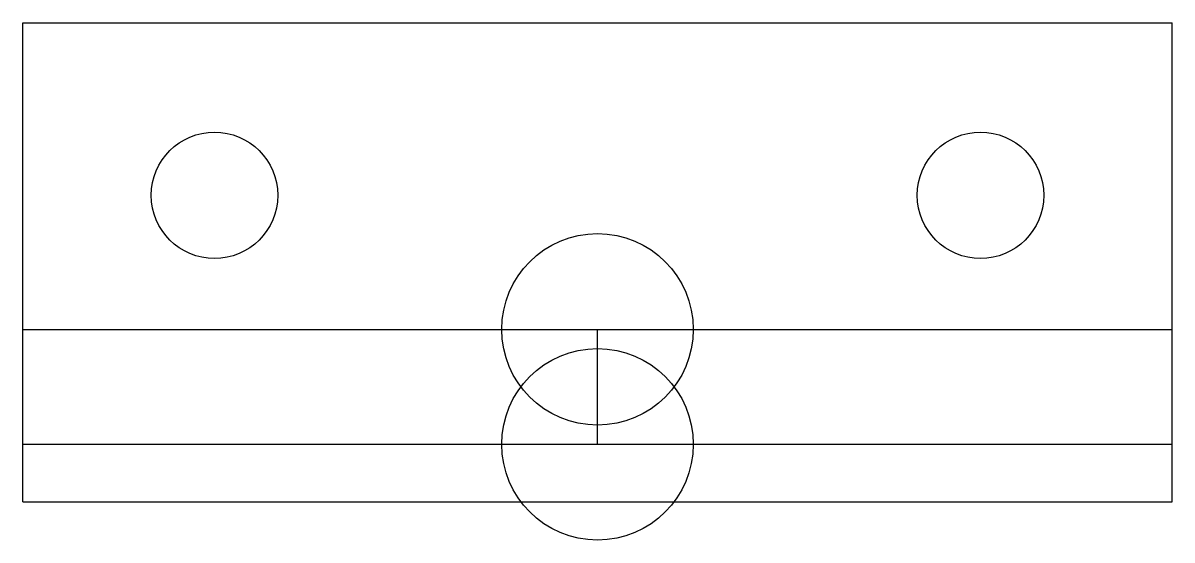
# Model space of a CAD drawing. Header units: millimetres. Extents: x -30 to 30, y 218 to 245.
import ezdxf

# ---------------------------------------------------------------- set-up
doc = ezdxf.new("R2010")
doc.units = ezdxf.units.MM
doc.layers.add('HS_R1_STOP_BRACKET', color=7, linetype='CONTINUOUS')

msp = doc.modelspace()

# ---------------------------------------------------------------- linework, layer by layer
at = {"layer": 'HS_R1_STOP_BRACKET'}
for p, q in [((-30, 229, 8), (-30, 245, 8)), ((-30, 245, 8), (30, 245, 8)), ((-30, 245), (30, 245)), ((-30, 245, 8), (30, 245, 8)), ((-30, 245), (-30, 245, 8)), ((-30, 229, 8), (-30, 245, 8)), ((-30, 245), (-30, 245, 8)), ((-30, 220), (-30, 245)), ((-30, 220), (-30, 245)), ((-30, 245), (30, 245)), ((30, 229, 8), (30, 245, 8)), ((30, 245), (30, 245, 8)), ((30, 220), (30, 245)), ((30, 220), (30, 245)), ((30, 245), (30, 245, 8)), ((30, 229, 8), (30, 245, 8)), ((-16.7, 236), (-16.7, 236, 8)), ((-16.7, 236), (-16.7, 236, 8)), ((23.3, 236), (23.3, 236, 8)), ((23.3, 236), (23.3, 236, 8)), ((-30, 223, 65), (-30, 229, 65)), ((-30, 229, 65), (30, 229, 65)), ((-30, 229, 8), (30, 229, 8)), ((-30, 229, 8), (-30, 229, 65)), ((-30, 229, 65), (30, 229, 65)), ((-30, 229, 8), (30, 229, 8)), ((-30, 223, 65), (-30, 229, 65)), ((-30, 229, 8), (-30, 229, 65)), ((0, 223, 55), (0, 229, 55)), ((0, 223, 55), (0, 229, 55)), ((30, 223, 65), (30, 229, 65)), ((30, 229, 8), (30, 229, 65)), ((30, 229, 8), (30, 229, 65)), ((30, 223, 65), (30, 229, 65)), ((-30, 220, 8), (-30, 223, 8)), ((-30, 223, 8), (30, 223, 8)), ((-30, 223, 8), (30, 223, 8)), ((-30, 223, 8), (-30, 223, 65)), ((-30, 223, 65), (30, 223, 65)), ((-30, 223, 65), (30, 223, 65)), ((-30, 220, 8), (-30, 223, 8)), ((-30, 223, 8), (-30, 223, 65)), ((30, 220, 8), (30, 223, 8)), ((30, 223, 8), (30, 223, 65)), ((30, 223, 8), (30, 223, 65)), ((30, 220, 8), (30, 223, 8)), ((-30, 220, 8), (30, 220, 8)), ((-30, 220), (30, 220)), ((-30, 220, 8), (30, 220, 8)), ((-30, 220), (-30, 220, 8)), ((-30, 220), (-30, 220, 8)), ((-30, 220), (30, 220)), ((30, 220), (30, 220, 8)), ((30, 220), (30, 220, 8))]:
    msp.add_line(p, q, dxfattribs=at)
for centre, radius in [((-20, 236, 8), 3.3), ((-20, 236, 8), 3.3), ((-20, 236), 3.3), ((-20, 236), 3.3), ((20, 236, 8), 3.3), ((20, 236, 8), 3.3), ((20, 236), 3.3), ((20, 236), 3.3), ((0, 229, 50), 5), ((0, 229, 50), 5), ((0, 223, 50), 5), ((0, 223, 50), 5)]:
    msp.add_circle(centre, radius, dxfattribs=at)

doc.saveas('drawing.dxf')
